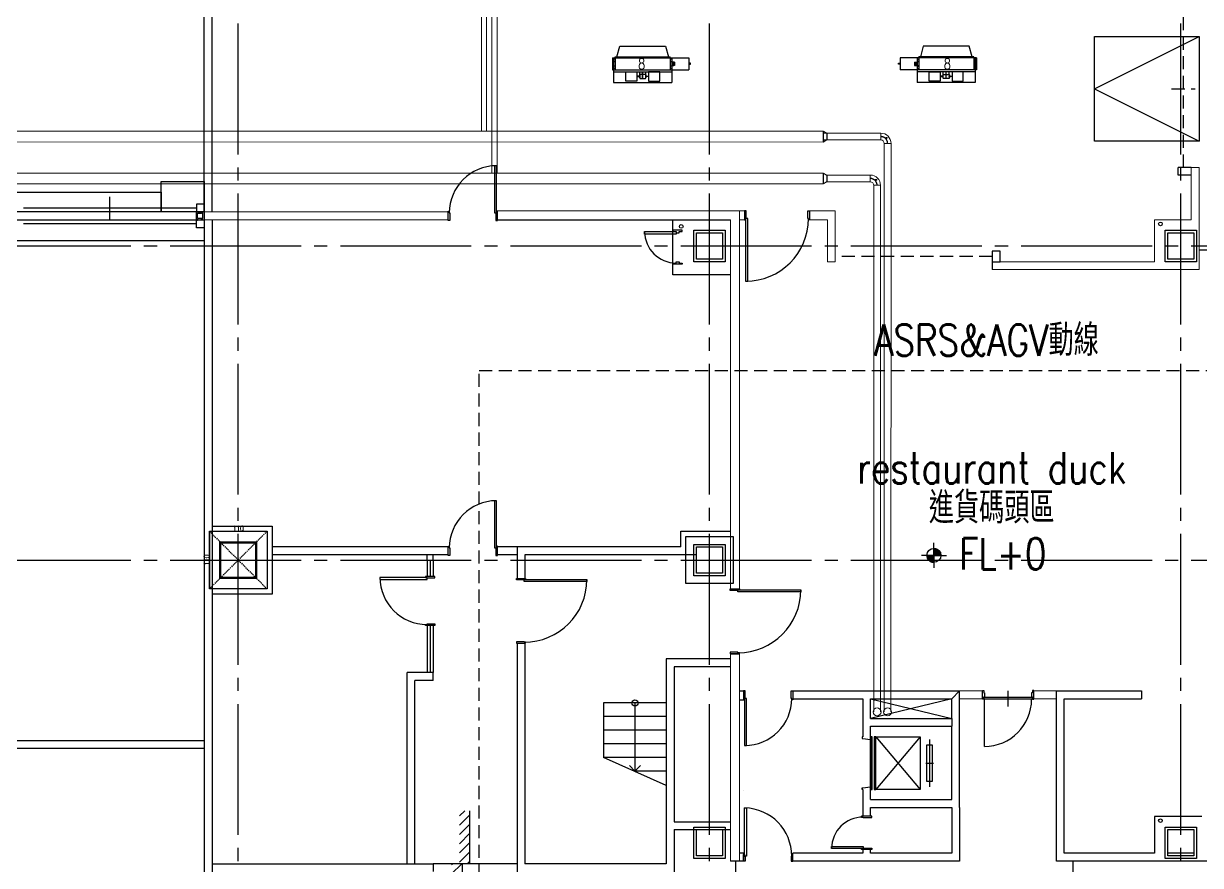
# Model space of a CAD drawing. Extents: x -18489 to 195597, y -1599 to 112111.
# Drawn here: x 23050 to 25297, y 12167 to 13775 of the extents above; entities that cross this region are included whole.
import ezdxf
from ezdxf.enums import TextEntityAlignment as Align

# ---------------------------------------------------------------- set-up
doc = ezdxf.new("R2010")
doc.units = 0
doc.header["$LTSCALE"] = 100
for name, pattern in [('188K-SM-03-F10-MECH-EQ-Y2257103$0$XFM7P20PCW$0$CENTER', [2, 1.25, -0.25, 0.25, -0.25]), ('X-N-FAB-L10$0$COL-CEN-LIN', [3.25, 2.5, -0.25, 0.25, -0.25]), ('X-N-FAB-L10$0$HIDDEN', [0.375, 0.25, -0.125])]:
    doc.linetypes.add(name, pattern=pattern)
doc.layers.add('188K-SM-03-F10-MECH-EQ-Y2257103$0$0-CHR', color=3, linetype='Continuous', lineweight=0)
doc.layers.add('188K-SM-03-F10-MECH-EQ-Y2257103$0$0-CHS', color=4, linetype='Continuous', lineweight=0)
for name, color, linetype in [('188K-SM-03-F10-MECH-EQ-Y2257103$0$00_AC_01_設備', 2, 'Continuous'), ('188K-SM-03-F10-MECH-EQ-Y2257103$0$4', 4, 'Continuous'), ('188K-SM-03-F10-MECH-EQ-Y2257103$0$XFM7P20PCW$0$M-CWTR-CENT', 252, '188K-SM-03-F10-MECH-EQ-Y2257103$0$XFM7P20PCW$0$CENTER'), ('X-N-FAB-L10$0$08', 8, 'Continuous'), ('X-N-FAB-L10$0$188K新增範圍', 8, 'Continuous'), ('X-N-FAB-L10$0$200K新增範圍', 8, 'Continuous'), ('X-N-FAB-L10$0$A-WALL-IN', 8, 'Continuous'), ('X-N-FAB-L10$0$BEAM', 8, 'Continuous'), ('X-N-FAB-L10$0$BLOCK', 8, 'Continuous'), ('X-N-FAB-L10$0$CCL', 8, 'X-N-FAB-L10$0$COL-CEN-LIN'), ('X-N-FAB-L10$0$COL', 8, 'Continuous'), ('X-N-FAB-L10$0$COL-S', 8, 'Continuous'), ('X-N-FAB-L10$0$DOOR', 8, 'Continuous'), ('X-N-FAB-L10$0$TXT-CODE', 8, 'Continuous')]:
    doc.layers.add(name, color=color, linetype=linetype)
doc.styles.add('188K-SM-03-F10-MECH-EQ-Y2257103$0$CHINESET', font='simplex.shx', dxfattribs={"width": 0.8, "bigfont": 'chineset.shx'})
doc.styles.add('188K-SM-03-F10-MECH-EQ-Y2257103$0$XFM7P20PCW$0$Standard', font='txt.shx', dxfattribs={"bigfont": 'chineset.shx'})
doc.styles.add('X-N-FAB-L10$0$CHINA', font='simplex.shx', dxfattribs={"width": 0.75, "bigfont": 'chineset.shx'})
doc.styles.add('X-N-FAB-L10$0$DIM', font='simplex.shx', dxfattribs={"width": 0.67, "bigfont": 'chineset.shx'})
doc.dimstyles.new('X-N-FAB-L10$0$JJP_005_defpoint', dxfattribs={"dimtxt": 20, "dimasz": 0.5, "dimexe": 0.5, "dimexo": 0.5, "dimgap": 0.5, "dimtad": 1, "dimdsep": 46, "dimtxsty": 'X-N-FAB-L10$0$DIM', "dimblk": 'X-N-FAB-L10$0$_None', "dimcen": 10, "dimclrd": 256, "dimclre": 256, "dimclrt": 256, "dimadec": 0, "dimazin": 0, "dimtfac": 1, "dimtix": 1, "dimtmove": 2, "dimatfit": 3, "dimldrblk": 'X-N-FAB-L10$0$_None', "dimfxl": 0.5, "dimtolj": 1, "dimtzin": 0, "dimarcsym": 0})

# ---------------------------------------------------------------- blocks, each defined once
blk = doc.blocks.new('188K-SM-03-F10-MECH-EQ-Y2257103$0$00_AC_FC_800')
at = {"layer": '188K-SM-03-F10-MECH-EQ-Y2257103$0$00_AC_01_設備'}
h = blk.add_hatch(dxfattribs=at)
h.set_pattern_fill('ANSI31', color=3, scale=0.01, angle=45, style=0)
h.set_pattern_definition([(270.00000491, (-14689.678363, 2532.36405), (-0.03175, -2.72e-09), [])])
h.paths.add_polyline_path([(59.1, -36.9), (58.4, -36.9), (58.4, -36.7), (59.1, -36.7)])
at = {"layer": '188K-SM-03-F10-MECH-EQ-Y2257103$0$00_AC_01_設備', "color": 3}
for p, q in [((-57.8, -22), (88.2, -22)), ((-57.8, -22), (-57.8, -45)), ((-55.5, -22), (-55.5, -69)), ((-52.5, -20), (52.5, -20)), ((-52.5, -22), (-52.5, -20)), ((-52.5, -22), (-52.5, -45)), ((52.5, -22), (52.5, -20)), ((52.5, -22), (52.5, -45)), ((55.5, -22), (55.5, -69)), ((88.2, -22), (88.2, -45)), ((60.5, -30.5), (55.5, -30.5)), ((60.5, -30.5), (55.5, -30.5)), ((60.5, -30.5), (55.5, -30.5)), ((57.3, -32.4), (55.5, -31.3)), ((57.1, -32.9), (55.5, -32)), ((57, -33.2), (55.5, -33.2)), ((57, -33.8), (55.5, -33.8)), ((57.1, -34.1), (55.5, -35)), ((57.3, -34.6), (55.5, -35.7)), ((60.5, -36.5), (55.5, -36.5)), ((60.5, -36.5), (55.5, -36.5)), ((60.5, -36.5), (55.5, -36.5)), ((57.5, -32), (57.5, -35)), ((60.5, -32), (57.5, -32)), ((60.5, -35), (57.5, -35)), ((58.4, -35), (58.4, -36.7)), ((58.4, -36.6), (59.1, -36.6)), ((58.4, -36.7), (59.1, -36.7)), ((58.5, -35), (58.5, -36.6)), ((59, -35), (59, -36.6)), ((59.1, -35), (59.1, -36.7)), ((59.8, -32), (59.8, -30.5)), ((59.8, -32), (59.8, -35)), ((59.8, -35), (59.8, -36.5)), ((60.5, -30.5), (60.5, -36.5)), ((60.5, -30.5), (60.5, -36.5)), ((60.5, -30.5), (60.5, -36.5)), ((60.5, -30.5), (60.5, -36.5)), ((88.2, -32.7), (91.2, -32.7)), ((88.2, -34.3), (91.2, -34.3)), ((-57.8, -45), (88.2, -45)), ((-55.5, -49), (55.5, -49)), ((-32.5, -49), (-11.3, -49)), ((-32.5, -66.7), (-32.5, -49)), ((-11.3, -66.7), (-32.5, -66.7)), ((-11.3, -49), (-11.3, -66.7)), ((-11.3, -57.2), (-11.3, -57.7)), ((-6.2, -57.2), (-11.3, -57.2)), ((-11.3, -57.7), (-6.2, -57.7)), ((-5.7, -54.6), (-6.2, -54.6)), ((-6.2, -54.6), (-6.2, -60.5)), ((-6.2, -60.5), (-5.7, -60.5)), ((-5.7, -54.2), (-5.7, -49)), ((-5.7, -54.2), (-5.7, -60.9)), ((-5.7, -57.7), (-5.7, -57.2)), ((5.3, -53.8), (-5.3, -53.8)), ((-5.3, -61.3), (5.3, -61.3)), ((-0.2, -61.3), (-0.2, -49)), ((0.2, -61.3), (0.2, -49)), ((5.7, -54.2), (5.7, -49)), ((5.7, -60.9), (5.7, -54.2)), ((5.7, -54.6), (6.2, -54.6)), ((5.7, -57.7), (5.7, -57.2)), ((6.2, -60.5), (5.7, -60.5)), ((6.2, -54.6), (6.2, -60.5)), ((6.2, -57.2), (11.3, -57.2)), ((11.3, -57.7), (6.2, -57.7)), ((32.5, -49), (11.3, -49)), ((11.3, -49), (11.3, -66.7)), ((11.3, -57.2), (11.3, -57.7)), ((11.3, -66.7), (32.5, -66.7)), ((32.5, -66.7), (32.5, -49)), ((-55.5, -69), (55.5, -69))]:
    blk.add_line(p, q, dxfattribs=at)
for points in [[(-49.4, -20), (-43.8, 0), (43.8, 0), (49.4, -20)], [(-53.4, -24.5), (-54.6, -24.5)], [(-53.4, -42.5), (-54.6, -42.5)], [(-54, -23.9), (-54, -25.1)], [(-54, -41.9), (-54, -43.1)], [(54.6, -24.5), (53.4, -24.5)], [(54.6, -42.5), (53.4, -42.5)], [(54, -23.9), (54, -25.1)], [(54, -41.9), (54, -43.1)]]:
    blk.add_lwpolyline(points, dxfattribs=at)
for points in [[(58.4, -36.7), (58.4, -36.9), (59.1, -36.9), (59.1, -36.7)], [(88.2, -34.5), (91.2, -34.5), (91.2, -32.5), (88.2, -32.5)]]:
    blk.add_lwpolyline(points, close=True, dxfattribs=at)
for centre in [(-54, -29.3), (-54, -37.7), (54, -29.3), (54, -37.7)]:
    blk.add_circle(centre, 0.2, dxfattribs=at)
for centre, radius, start, end in [((59.5, -33.5), 2.5, 143.1301, 216.8699), ((55.7, -33.5), 2.5, 323.1301, 36.8699), ((-5.3, -54.2), 0.405, 90, 180), ((-5.3, -60.9), 0.405, 180, 270), ((5.3, -54.2), 0.405, 0, 90), ((5.3, -60.9), 0.405, 270, 0)]:
    blk.add_arc(centre, radius, start, end, dxfattribs=at)
at = {"layer": '188K-SM-03-F10-MECH-EQ-Y2257103$0$00_AC_01_設備', "color": 3, "insert": (-8.9, -23.7, 0), "char_height": 20, "attachment_point": 1, "rotation": 0, "style": '188K-SM-03-F10-MECH-EQ-Y2257103$0$CHINESET'}
blk.add_mtext_dynamic_manual_height_columns('8', width=135.411, gutter_width=500, heights=[0], dxfattribs=at)
blk = doc.blocks.new('188K-SM-03-F10-MECH-EQ-Y2257103$0$XFM7P20PCW$0$90h-20')
at = {"ltscale": 1000}
for p, q in [((4.4, 25.4), (4.4, 76.2)), ((29.8, 0), (80.6, 0))]:
    blk.add_line(p, q, dxfattribs=at)
for radius in [76.2, 25.4]:
    blk.add_arc((4.4, 0), radius, 0, 90, dxfattribs=at)
at = {"layer": '188K-SM-03-F10-MECH-EQ-Y2257103$0$XFM7P20PCW$0$M-CWTR-CENT'}
blk.add_arc((4.4, 0), 50.8, 0, 90, dxfattribs=at)
at = {"style": '188K-SM-03-F10-MECH-EQ-Y2257103$0$XFM7P20PCW$0$Standard'}
blk.add_text('SR', height=7.5, dxfattribs=at).set_placement((40.3, 35.9))
blk = doc.blocks.new('188K-SM-03-F10-MECH-EQ-Y2257103')
at = {"layer": '188K-SM-03-F10-MECH-EQ-Y2257103$0$0-CHR'}
for p, q in [((23944.2, 13489.3), (23944.1, 16859.2)), ((23954.2, 13489.3), (23954.1, 16859.2)), ((24577.2, 13489.3, -60), (18929.1, 13489.3, -60)), ((24667, 13485.4, -60), (24584, 13485.4, -60)), ((24577.2, 13468.5, -60), (18929.1, 13468.5, -60)), ((24667, 13472.4, -60), (24584, 13472.4, -60)), ((24673.5, 12460), (24673.5, 13465.9)), ((24686.5, 12460), (24686.5, 13465.9))]:
    blk.add_line(p, q, dxfattribs=at)
blk.add_circle((24680, 12460), 7.5, dxfattribs=at)
at = {"layer": '188K-SM-03-F10-MECH-EQ-Y2257103$0$0-CHS'}
for p, q in [((23924.3, 13569.5), (23924.1, 16840.6)), ((23934.3, 13569.5), (23934.1, 16840.6)), ((24577.2, 13569.4, -60), (18929.1, 13569.9, -60)), ((24687.1, 13565.5, -60), (24577.2, 13565.5, -60)), ((24687.1, 13552.5, -60), (24577.2, 13552.5, -60)), ((24577.2, 13548.6, -60), (18929.1, 13549.1, -60)), ((24693.5, 12460), (24693.6, 13546)), ((24706.5, 12460), (24706.6, 13546))]:
    blk.add_line(p, q, dxfattribs=at)
blk.add_circle((24700, 12460), 7.5, dxfattribs=at)
at = {"layer": '188K-SM-03-F10-MECH-EQ-Y2257103$0$4'}
for p, q in [((24577.2, 13569.4, -60), (24577.2, 13548.6, -60)), ((24577.2, 13569.4), (24584, 13565.7, 0.8)), ((24584, 13552.5, -60), (24577.2, 13548.6)), ((24584, 13565.5), (24584, 13552.5, -60)), ((24577.2, 13489.3, -120), (24577.2, 13468.5, -120)), ((24577.2, 13489.3, -60), (24584, 13485.5, -59.2)), ((24584, 13485.4, -60), (24584, 13472.4, -120)), ((24584, 13472.4, -120), (24577.2, 13468.5, -60))]:
    blk.add_line(p, q, dxfattribs=at)
at = {"layer": '188K-SM-03-F10-MECH-EQ-Y2257103$0$0-CHR', "xscale": 0.2559055118110131, "yscale": 0.2559055118110131, "zscale": 0.2559055118110131}
blk.add_blockref('188K-SM-03-F10-MECH-EQ-Y2257103$0$XFM7P20PCW$0$90h-20', (24665.9, 13465.9), dxfattribs=at)
at = {"layer": '188K-SM-03-F10-MECH-EQ-Y2257103$0$0-CHS', "xscale": 0.2559055118110131, "yscale": 0.2559055118110131, "zscale": 0.2559055118110131}
blk.add_blockref('188K-SM-03-F10-MECH-EQ-Y2257103$0$XFM7P20PCW$0$90h-20', (24686, 13546), dxfattribs=at)
at = {"layer": '188K-SM-03-F10-MECH-EQ-Y2257103$0$00_AC_01_設備'}
blk.add_blockref('188K-SM-03-F10-MECH-EQ-Y2257103$0$00_AC_FC_800', (24232.4, 13731.6), dxfattribs=at)
at = {"layer": '188K-SM-03-F10-MECH-EQ-Y2257103$0$00_AC_01_設備', "xscale": -1}
blk.add_blockref('188K-SM-03-F10-MECH-EQ-Y2257103$0$00_AC_FC_800', (24812, 13731.6), dxfattribs=at)
blk = doc.blocks.new('*D2397')
at = {"layer": 'DefPoints', "lineweight": -2, "transparency": 16777216}
blk.add_line((0, 0), (110, 0), dxfattribs=at)
at = {"layer": 'DefPoints', "color": 0, "transparency": 16777216}
for p in [(0, 0), (110, 0), (110, 0)]:
    blk.add_point(p, dxfattribs=at)
at = {"layer": 'DefPoints', "transparency": 16777216, "insert": (55, 5.5), "char_height": 10, "attachment_point": 5, "style": 'X-N-FAB-L10$0$DIM'}
blk.add_mtext('\\A1;110', dxfattribs=at)
blk = doc.blocks.new('X-N-FAB-L10$0$_None')
blk = doc.blocks.new('*D2398')
at = {"layer": 'DefPoints', "lineweight": -2, "transparency": 16777216}
blk.add_line((0, 0), (0, -110), dxfattribs=at)
at = {"layer": 'DefPoints', "color": 0, "transparency": 16777216}
for p in [(0, 0), (0, -110), (0, -110)]:
    blk.add_point(p, dxfattribs=at)
at = {"layer": 'DefPoints', "transparency": 16777216, "insert": (-5.5, -55), "char_height": 10, "attachment_point": 5, "rotation": 90, "style": 'X-N-FAB-L10$0$DIM'}
blk.add_mtext('\\A1;110', dxfattribs=at)
blk = doc.blocks.new('*D2865')
at = {"layer": 'DefPoints', "lineweight": -2, "transparency": 16777216}
blk.add_line((23405, 12805), (23515, 12805), dxfattribs=at)
at = {"layer": 'DefPoints', "color": 0, "transparency": 16777216}
for p in [(23405, 12805), (23515, 12805), (23515, 12805)]:
    blk.add_point(p, dxfattribs=at)
at = {"layer": 'DefPoints', "transparency": 16777216, "insert": (23460, 12810.5), "char_height": 10, "attachment_point": 5, "style": 'X-N-FAB-L10$0$DIM'}
blk.add_mtext('\\A1;110', dxfattribs=at)
blk = doc.blocks.new('*D2866')
at = {"layer": 'DefPoints', "lineweight": -2, "transparency": 16777216}
blk.add_line((23405, 12805), (23405, 12695), dxfattribs=at)
at = {"layer": 'DefPoints', "color": 0, "transparency": 16777216}
for p in [(23405, 12805), (23405, 12695), (23405, 12695)]:
    blk.add_point(p, dxfattribs=at)
at = {"layer": 'DefPoints', "transparency": 16777216, "insert": (23399.5, 12750), "char_height": 10, "attachment_point": 5, "rotation": 90, "style": 'X-N-FAB-L10$0$DIM'}
blk.add_mtext('\\A1;110', dxfattribs=at)
blk = doc.blocks.new('*U2396')
at = {"layer": 'DefPoints', "linetype": 'X-N-FAB-L10$0$HIDDEN', "ltscale": 0.1}
for p, q in [((110, 0), (0, -110)), ((0, 0), (110, -110))]:
    blk.add_line(p, q, dxfattribs=at)
at = {"layer": 'X-N-FAB-L10$0$COL', "ltscale": 0.1}
blk.add_lwpolyline([(0, 0), (110, 0), (110, -110), (0, -110)], close=True, dxfattribs=at)
at = {"layer": 'DefPoints'}
dim = blk.add_linear_dim(base=(0, -110), p1=(0, 0), p2=(0, -110), angle=90, dimstyle='X-N-FAB-L10$0$JJP_005_defpoint', override={"dimtxt": 10}, dxfattribs=at)
dim.commit()
dim.dimension.update_dxf_attribs({"geometry": '*D2398', "text_midpoint": (-5.5, -55)})
dim = blk.add_linear_dim(base=(110, 0), p1=(0, 0), p2=(110, 0), dimstyle='X-N-FAB-L10$0$JJP_005_defpoint', override={"dimtxt": 10}, dxfattribs=at)
dim.commit()
dim.dimension.update_dxf_attribs({"geometry": '*D2397', "text_midpoint": (55, 5.5)})
blk = doc.blocks.new('X-N-FAB-L10$0$A$C467ba2ca')
at = {"layer": 'X-N-FAB-L10$0$CCL'}
for p, q in [((-3550, 0), (-3550, 9160)), ((-2650, 0), (-2650, 9160)), ((-1750, 0), (-1750, 9160)), ((-27730, 2750), (360, 2750)), ((-27730, 2150), (360, 2150))]:
    blk.add_line(p, q, dxfattribs=at)
at = {"layer": 'X-N-FAB-L10$0$COL-S'}
for points in [[(-2680, 2780), (-2620, 2780), (-2620, 2720), (-2680, 2720)], [(-2675, 2775), (-2625, 2775), (-2625, 2725), (-2675, 2725)], [(-1780, 2780), (-1720, 2780), (-1720, 2720), (-1780, 2720)], [(-1775, 2775), (-1725, 2775), (-1725, 2725), (-1775, 2725)], [(-3585, 2185), (-3515, 2185), (-3515, 2115), (-3585, 2115)], [(-2680, 2180), (-2620, 2180), (-2620, 2120), (-2680, 2120)], [(-2675, 2175), (-2625, 2175), (-2625, 2125), (-2675, 2125)], [(-2680, 1640), (-2620, 1640), (-2620, 1580), (-2680, 1580)], [(-2675, 1635), (-2625, 1635), (-2625, 1585), (-2675, 1585)], [(-1780, 1640), (-1720, 1640), (-1720, 1580), (-1780, 1580)], [(-1775, 1635), (-1725, 1635), (-1725, 1585), (-1775, 1585)]]:
    blk.add_lwpolyline(points, close=True, dxfattribs=at)
at = {"layer": 'X-N-FAB-L10$0$BEAM'}
blk.add_blockref('*U2396', (-3605, 2205), dxfattribs=at)
blk = doc.blocks.new('X-N-FAB-L10')
at = {"color": 8}
for p, q in [((24788.514, 12772.34), (24789.336, 12772.34)), ((24788.514, 12772.24), (24790.338, 12772.24)), ((24788.514, 12772.14), (24790.955, 12772.14)), ((24788.514, 12772.04), (24791.441, 12772.04)), ((24788.514, 12771.94), (24791.855, 12771.94)), ((24788.514, 12771.84), (24792.22, 12771.84)), ((24788.514, 12771.74), (24792.549, 12771.74)), ((24788.514, 12771.64), (24792.852, 12771.64)), ((24788.514, 12771.54), (24793.132, 12771.54)), ((24788.514, 12771.44), (24793.394, 12771.44)), ((24788.514, 12771.34), (24793.641, 12771.34)), ((24788.514, 12771.24), (24793.875, 12771.24)), ((24788.514, 12771.14), (24794.097, 12771.14)), ((24788.514, 12771.04), (24794.309, 12771.04)), ((24788.514, 12770.94), (24794.512, 12770.94)), ((24788.514, 12770.84), (24794.706, 12770.84)), ((24788.514, 12770.74), (24794.894, 12770.74)), ((24788.514, 12770.64), (24795.074, 12770.64)), ((24788.514, 12770.54), (24795.248, 12770.54)), ((24788.514, 12770.44), (24795.416, 12770.44)), ((24788.514, 12770.34), (24795.578, 12770.34)), ((24788.514, 12770.24), (24795.736, 12770.24)), ((24788.514, 12770.14), (24795.889, 12770.14)), ((24788.514, 12770.04), (24796.037, 12770.04)), ((24788.514, 12769.94), (24796.182, 12769.94)), ((24788.514, 12769.84), (24796.322, 12769.84)), ((24788.514, 12769.74), (24796.458, 12769.74)), ((24788.514, 12769.64), (24796.591, 12769.64)), ((24788.514, 12769.54), (24796.721, 12769.54)), ((24788.514, 12769.44), (24796.848, 12769.44)), ((24788.514, 12769.34), (24796.971, 12769.34)), ((24788.514, 12769.24), (24797.091, 12769.24)), ((24788.514, 12769.14), (24797.209, 12769.14)), ((24788.514, 12769.04), (24797.324, 12769.04)), ((24788.514, 12768.94), (24797.436, 12768.94)), ((24788.514, 12768.84), (24797.546, 12768.84)), ((24788.514, 12768.74), (24797.653, 12768.74)), ((24788.514, 12768.64), (24797.758, 12768.64)), ((24788.514, 12768.54), (24797.861, 12768.54)), ((24788.514, 12768.44), (24797.962, 12768.44)), ((24788.514, 12768.34), (24798.06, 12768.34)), ((24788.514, 12768.24), (24798.157, 12768.24)), ((24788.514, 12768.14), (24798.251, 12768.14)), ((24788.514, 12768.04), (24798.344, 12768.04)), ((24788.514, 12767.94), (24798.435, 12767.94)), ((24788.514, 12767.84), (24798.524, 12767.84)), ((24788.514, 12767.74), (24798.611, 12767.74)), ((24788.514, 12767.64), (24798.696, 12767.64)), ((24788.514, 12767.54), (24798.78, 12767.54)), ((24788.514, 12767.44), (24798.862, 12767.44)), ((24788.514, 12767.34), (24798.942, 12767.34)), ((24788.514, 12767.24), (24799.021, 12767.24)), ((24788.514, 12767.14), (24799.099, 12767.14)), ((24788.514, 12767.04), (24799.174, 12767.04)), ((24788.514, 12766.94), (24799.249, 12766.94)), ((24788.514, 12766.84), (24799.322, 12766.84)), ((24788.514, 12766.74), (24799.393, 12766.74)), ((24788.514, 12766.64), (24799.464, 12766.64)), ((24788.514, 12766.54), (24799.532, 12766.54)), ((24788.514, 12766.44), (24799.6, 12766.44)), ((24788.514, 12766.34), (24799.666, 12766.34)), ((24788.514, 12766.24), (24799.731, 12766.24)), ((24788.514, 12766.14), (24799.794, 12766.14)), ((24788.514, 12766.04), (24799.857, 12766.04)), ((24788.514, 12765.94), (24799.918, 12765.94)), ((24788.514, 12765.84), (24799.978, 12765.84)), ((24775.181, 12758.94), (24788.514, 12758.94)), ((24775.182, 12758.84), (24788.514, 12758.84)), ((24775.184, 12758.74), (24788.514, 12758.74)), ((24775.186, 12758.64), (24788.514, 12758.64)), ((24775.19, 12758.54), (24788.514, 12758.54)), ((24775.194, 12758.44), (24788.514, 12758.44)), ((24775.198, 12758.34), (24788.514, 12758.34)), ((24775.204, 12758.24), (24788.514, 12758.24)), ((24775.21, 12758.14), (24788.514, 12758.14)), ((24775.217, 12758.04), (24788.514, 12758.04)), ((24775.225, 12757.94), (24788.514, 12757.94)), ((24775.234, 12757.84), (24788.514, 12757.84)), ((24775.243, 12757.74), (24788.514, 12757.74)), ((24775.253, 12757.64), (24788.514, 12757.64)), ((24775.264, 12757.54), (24788.514, 12757.54)), ((24775.276, 12757.44), (24788.514, 12757.44)), ((24775.288, 12757.34), (24788.514, 12757.34)), ((24775.301, 12757.24), (24788.514, 12757.24)), ((24775.315, 12757.14), (24788.514, 12757.14)), ((24775.33, 12757.04), (24788.514, 12757.04)), ((24775.346, 12756.94), (24788.514, 12756.94)), ((24775.362, 12756.84), (24788.514, 12756.84)), ((24775.379, 12756.74), (24788.514, 12756.74)), ((24775.397, 12756.64), (24788.514, 12756.64)), ((24775.415, 12756.54), (24788.514, 12756.54)), ((24775.435, 12756.44), (24788.514, 12756.44)), ((24775.455, 12756.34), (24788.514, 12756.34)), ((24775.476, 12756.24), (24788.514, 12756.24)), ((24775.498, 12756.14), (24788.514, 12756.14)), ((24775.52, 12756.04), (24788.514, 12756.04)), ((24775.544, 12755.94), (24788.514, 12755.94)), ((24775.568, 12755.84), (24788.514, 12755.84)), ((24775.593, 12755.74), (24788.514, 12755.74)), ((24775.619, 12755.64), (24788.514, 12755.64)), ((24775.646, 12755.54), (24788.514, 12755.54)), ((24775.673, 12755.44), (24788.514, 12755.44)), ((24775.702, 12755.34), (24788.514, 12755.34)), ((24775.731, 12755.24), (24788.514, 12755.24)), ((24775.761, 12755.14), (24788.514, 12755.14)), ((24775.792, 12755.04), (24788.514, 12755.04)), ((24775.824, 12754.94), (24788.514, 12754.94)), ((24775.857, 12754.84), (24788.514, 12754.84)), ((24775.89, 12754.74), (24788.514, 12754.74)), ((24775.925, 12754.64), (24788.514, 12754.64)), ((24775.96, 12754.54), (24788.514, 12754.54)), ((24775.996, 12754.44), (24788.514, 12754.44)), ((24776.033, 12754.34), (24788.514, 12754.34)), ((24776.071, 12754.24), (24788.514, 12754.24)), ((24776.11, 12754.14), (24788.514, 12754.14)), ((24776.15, 12754.04), (24788.514, 12754.04)), ((24776.191, 12753.94), (24788.514, 12753.94)), ((24776.233, 12753.84), (24788.514, 12753.84)), ((24776.276, 12753.74), (24788.514, 12753.74)), ((24776.319, 12753.64), (24788.514, 12753.64)), ((24776.364, 12753.54), (24788.514, 12753.54)), ((24776.41, 12753.44), (24788.514, 12753.44)), ((24776.456, 12753.34), (24788.514, 12753.34)), ((24776.504, 12753.24), (24788.514, 12753.24)), ((24776.553, 12753.14), (24788.514, 12753.14)), ((24776.603, 12753.04), (24788.514, 12753.04)), ((24776.654, 12752.94), (24788.514, 12752.94)), ((24776.705, 12752.84), (24788.514, 12752.84)), ((24776.758, 12752.74), (24788.514, 12752.74)), ((24776.813, 12752.64), (24788.514, 12752.64)), ((24776.868, 12752.54), (24788.514, 12752.54)), ((24776.924, 12752.44), (24788.514, 12752.44)), ((24776.981, 12752.34), (24788.514, 12752.34)), ((24777.04, 12752.24), (24788.514, 12752.24)), ((24777.1, 12752.14), (24788.514, 12752.14)), ((24777.161, 12752.04), (24788.514, 12752.04)), ((24777.223, 12751.94), (24788.514, 12751.94)), ((24777.286, 12751.84), (24788.514, 12751.84)), ((24777.351, 12751.74), (24788.514, 12751.74)), ((24777.417, 12751.64), (24788.514, 12751.64)), ((24777.484, 12751.54), (24788.514, 12751.54)), ((24777.553, 12751.44), (24788.514, 12751.44)), ((24777.623, 12751.34), (24788.514, 12751.34)), ((24777.694, 12751.24), (24788.514, 12751.24)), ((24777.767, 12751.14), (24788.514, 12751.14)), ((24777.841, 12751.04), (24788.514, 12751.04)), ((24777.917, 12750.94), (24788.514, 12750.94)), ((24777.994, 12750.84), (24788.514, 12750.84)), ((24778.073, 12750.74), (24788.514, 12750.74)), ((24778.153, 12750.64), (24788.514, 12750.64)), ((24778.235, 12750.54), (24788.514, 12750.54)), ((24778.318, 12750.44), (24788.514, 12750.44)), ((24778.403, 12750.34), (24788.514, 12750.34)), ((24778.49, 12750.24), (24788.514, 12750.24)), ((24778.579, 12750.14), (24788.514, 12750.14)), ((24778.669, 12750.04), (24788.514, 12750.04)), ((24778.761, 12749.94), (24788.514, 12749.94)), ((24778.855, 12749.84), (24788.514, 12749.84)), ((24778.952, 12749.74), (24788.514, 12749.74)), ((24779.05, 12749.64), (24788.514, 12749.64)), ((24779.15, 12749.54), (24788.514, 12749.54)), ((24779.253, 12749.44), (24788.514, 12749.44)), ((24779.357, 12749.34), (24788.514, 12749.34)), ((24779.464, 12749.24), (24788.514, 12749.24)), ((24779.574, 12749.14), (24788.514, 12749.14)), ((24779.686, 12749.04), (24788.514, 12749.04)), ((24779.8, 12748.94), (24788.514, 12748.94)), ((24779.917, 12748.84), (24788.514, 12748.84)), ((24780.037, 12748.74), (24788.514, 12748.74)), ((24780.16, 12748.64), (24788.514, 12748.64)), ((24780.286, 12748.54), (24788.514, 12748.54)), ((24780.415, 12748.44), (24788.514, 12748.44)), ((24780.548, 12748.34), (24788.514, 12748.34)), ((24780.684, 12748.24), (24788.514, 12748.24)), ((24780.823, 12748.14), (24788.514, 12748.14)), ((24780.967, 12748.04), (24788.514, 12748.04)), ((24781.115, 12747.94), (24788.514, 12747.94)), ((24781.267, 12747.84), (24788.514, 12747.84)), ((24781.424, 12747.74), (24788.514, 12747.74)), ((24781.586, 12747.64), (24788.514, 12747.64)), ((24781.753, 12747.54), (24788.514, 12747.54)), ((24781.926, 12747.44), (24788.514, 12747.44)), ((24782.105, 12747.34), (24788.514, 12747.34)), ((24782.291, 12747.24), (24788.514, 12747.24)), ((24782.484, 12747.14), (24788.514, 12747.14)), ((24782.685, 12747.04), (24788.514, 12747.04)), ((24782.896, 12746.94), (24788.514, 12746.94)), ((24783.116, 12746.84), (24788.514, 12746.84)), ((24783.348, 12746.74), (24788.514, 12746.74)), ((24783.593, 12746.64), (24788.514, 12746.64)), ((24783.853, 12746.54), (24788.514, 12746.54)), ((24784.13, 12746.44), (24788.514, 12746.44)), ((24784.428, 12746.34), (24788.514, 12746.34)), ((24784.753, 12746.24), (24788.514, 12746.24)), ((24785.112, 12746.14), (24788.514, 12746.14)), ((24785.516, 12746.04), (24788.514, 12746.04)), ((24785.989, 12745.94), (24788.514, 12745.94)), ((24786.578, 12745.84), (24788.514, 12745.84)), ((24787.465, 12745.74), (24788.514, 12745.74)), ((24788.514, 12765.74), (24800.037, 12765.74)), ((24788.514, 12765.64), (24800.094, 12765.64)), ((24788.514, 12765.54), (24800.151, 12765.54)), ((24788.514, 12765.44), (24800.206, 12765.44)), ((24788.514, 12765.34), (24800.261, 12765.34)), ((24788.514, 12765.24), (24800.314, 12765.24)), ((24788.514, 12765.14), (24800.366, 12765.14)), ((24788.514, 12765.04), (24800.417, 12765.04)), ((24788.514, 12764.94), (24800.467, 12764.94)), ((24788.514, 12764.84), (24800.516, 12764.84)), ((24788.514, 12764.74), (24800.564, 12764.74)), ((24788.514, 12764.64), (24800.61, 12764.64)), ((24788.514, 12764.54), (24800.656, 12764.54)), ((24788.514, 12764.44), (24800.701, 12764.44)), ((24788.514, 12764.34), (24800.745, 12764.34)), ((24788.514, 12764.24), (24800.788, 12764.24)), ((24788.514, 12764.14), (24800.83, 12764.14)), ((24788.514, 12764.04), (24800.871, 12764.04)), ((24788.514, 12763.94), (24800.911, 12763.94)), ((24788.514, 12763.84), (24800.95, 12763.84)), ((24788.514, 12763.74), (24800.988, 12763.74)), ((24788.514, 12763.64), (24801.026, 12763.64)), ((24788.514, 12763.54), (24801.062, 12763.54)), ((24788.514, 12763.44), (24801.097, 12763.44)), ((24788.514, 12763.34), (24801.132, 12763.34)), ((24788.514, 12763.24), (24801.166, 12763.24)), ((24788.514, 12763.14), (24801.199, 12763.14)), ((24788.514, 12763.04), (24801.23, 12763.04)), ((24788.514, 12762.94), (24801.262, 12762.94)), ((24788.514, 12762.84), (24801.292, 12762.84)), ((24788.514, 12762.74), (24801.321, 12762.74)), ((24788.514, 12762.64), (24801.35, 12762.64)), ((24788.514, 12762.54), (24801.377, 12762.54)), ((24788.514, 12762.44), (24801.404, 12762.44)), ((24788.514, 12762.34), (24801.43, 12762.34)), ((24788.514, 12762.24), (24801.455, 12762.24)), ((24788.514, 12762.14), (24801.48, 12762.14)), ((24788.514, 12762.04), (24801.503, 12762.04)), ((24788.514, 12761.94), (24801.526, 12761.94)), ((24788.514, 12761.84), (24801.548, 12761.84)), ((24788.514, 12761.74), (24801.569, 12761.74)), ((24788.514, 12761.64), (24801.59, 12761.64)), ((24788.514, 12761.54), (24801.609, 12761.54)), ((24788.514, 12761.44), (24801.628, 12761.44)), ((24788.514, 12761.34), (24801.646, 12761.34)), ((24788.514, 12761.24), (24801.663, 12761.24)), ((24788.514, 12761.14), (24801.679, 12761.14)), ((24788.514, 12761.04), (24801.695, 12761.04)), ((24788.514, 12760.94), (24801.71, 12760.94)), ((24788.514, 12760.84), (24801.724, 12760.84)), ((24788.514, 12760.74), (24801.737, 12760.74)), ((24788.514, 12760.64), (24801.75, 12760.64)), ((24788.514, 12760.54), (24801.762, 12760.54)), ((24788.514, 12760.44), (24801.773, 12760.44)), ((24788.514, 12760.34), (24801.783, 12760.34)), ((24788.514, 12760.24), (24801.792, 12760.24)), ((24788.514, 12760.14), (24801.801, 12760.14)), ((24788.514, 12760.04), (24801.809, 12760.04)), ((24788.514, 12759.94), (24801.816, 12759.94)), ((24788.514, 12759.84), (24801.823, 12759.84)), ((24788.514, 12759.74), (24801.828, 12759.74)), ((24788.514, 12759.64), (24801.833, 12759.64)), ((24788.514, 12759.54), (24801.837, 12759.54)), ((24788.514, 12759.44), (24801.841, 12759.44)), ((24788.514, 12759.34), (24801.844, 12759.34)), ((24788.514, 12759.24), (24801.845, 12759.24)), ((24788.514, 12759.14), (24801.847, 12759.14)), ((24788.514, 12759.04), (24801.847, 12759.04))]:
    blk.add_line(p, q, dxfattribs=at)
at = {"layer": 'DefPoints', "color": 8, "linetype": 'X-N-FAB-L10$0$HIDDEN', "ltscale": 0.1}
for p, q in [((23515, 12805), (23405, 12695)), ((23405, 12805), (23515, 12695))]:
    blk.add_line(p, q, dxfattribs=at)
at = {"layer": 'X-N-FAB-L10$0$08'}
for p, q in [((25095, 13650), (25295, 13750)), ((25095, 13650), (25295, 13550)), ((23215, 13398.755), (23215, 13443.755)), ((23380, 13422.5), (23050, 13422.5)), ((23382.5, 13415), (23392.5, 13415)), ((23392.5, 13412.5), (23382.5, 13412.5)), ((23392.5, 13402.5), (23382.5, 13402.5)), ((23382.5, 13400), (23392.5, 13400)), ((23395, 13415), (23395, 11495)), ((23410, 13400), (23410, 11605)), ((24290, 13295), (24290, 13400)), ((23380, 13392.5), (23050, 13392.5)), ((24306.5, 13380), (24291.5, 13380)), ((24306.5, 13315), (24291.5, 13315)), ((24400, 13295), (24290, 13295)), ((23410, 12815), (23525, 12815)), ((23525, 12815), (23525, 12685)), ((24305, 12805), (24400, 12805)), ((24305, 12775), (24305, 12805)), ((24315, 12795), (24405, 12795)), ((24315, 12705), (24315, 12795)), ((24405, 12795), (24405, 12705)), ((23861.097, 12775), (23525, 12775)), ((23861.097, 12760), (23861.097, 12775)), ((23955, 12760), (23955, 12775)), ((23992.5, 12775), (23955, 12775)), ((24305, 12775), (23992.5, 12775)), ((23992.5, 12775), (23992.5, 12715)), ((23861.097, 12760), (23525, 12760)), ((23820.5, 12748.903), (23820.5, 12760)), ((23820.5, 12748.903), (23820.5, 12718.903)), ((23832.5, 12748.903), (23820.5, 12748.903)), ((23826.5, 12748.903), (23826.5, 12718.903)), ((23832.5, 12748.903), (23832.5, 12760)), ((23832.5, 12748.903), (23832.5, 12718.903)), ((23992.5, 12760), (23955, 12760)), ((24335, 12760), (24007.5, 12760)), ((24007.5, 12760), (24007.5, 12715)), ((23992.5, 12715), (24007.5, 12715)), ((24405, 12705), (24315, 12705)), ((23525, 12685), (23410, 12685)), ((23820.5, 12625), (23820.5, 12535)), ((23826.5, 12625), (23826.5, 12535)), ((23832.5, 12625), (23832.5, 12535)), ((23992.5, 12591.097), (24007.5, 12591.097)), ((23992.5, 12591.097), (23992.5, 12150)), ((24007.5, 12591.097), (24007.5, 12170)), ((24277.5, 12561.097), (24277.5, 12170)), ((24400, 12561.097), (24277.5, 12561.097)), ((24292.5, 12546.097), (24292.5, 12250)), ((24400, 12546.097), (24292.5, 12546.097)), ((23782.5, 12170), (23782.5, 12535)), ((23832.5, 12535), (23782.5, 12535)), ((23797.5, 12170), (23797.5, 12520)), ((23832.5, 12520), (23797.5, 12520)), ((23832.5, 12520), (23832.5, 12535)), ((25022.5, 12175), (25022.5, 12500)), ((25022.5, 12500), (25185, 12500)), ((25185, 12500), (25185, 12485)), ((24157.5, 12477), (24157.5, 12373)), ((24277.5, 12477), (24157.5, 12477)), ((24217.5, 12477), (24217.5, 12347)), ((25037.5, 12190), (25037.5, 12485)), ((25037.5, 12485), (25185, 12485)), ((24277.5, 12451), (24157.5, 12451)), ((24277.5, 12425), (24157.5, 12425)), ((24277.5, 12399), (24157.5, 12399)), ((24277.5, 12373), (24157.5, 12373)), ((24277.5, 12319.204), (24157.5, 12373)), ((24217.5, 12347), (24206.893, 12357.607)), ((24277.5, 12347), (24215.497, 12347)), ((24217.5, 12347), (24228.107, 12357.607)), ((24425, 12310), (24425, 12310)), ((23882.476, 12261.124), (23892.399, 12271.047)), ((23882.476, 12243.447), (23902.476, 12263.447)), ((23902.476, 12170), (23902.476, 12271.047)), ((24292.5, 12250), (24400, 12250)), ((25300, 12260), (25210, 12260)), ((25210, 12260), (25210, 12190)), ((23882.476, 12225.769), (23902.476, 12245.769)), ((23882.476, 12208.091), (23902.476, 12228.091)), ((24292.5, 12235), (24400, 12235)), ((24292.5, 12235), (24292.5, 12150)), ((23882.476, 12190.414), (23902.476, 12210.414)), ((23882.476, 12172.736), (23902.476, 12192.736)), ((25210, 12190), (25037.5, 12190)), ((23410, 12170), (23832.5, 12170)), ((23992.5, 12170), (23832.5, 12170)), ((23832.5, 12170), (23832.5, 12155)), ((23867.476, 12150.438), (23887.038, 12170)), ((23867.476, 12168.116), (23869.361, 12170)), ((23887.476, 12170), (23887.476, 12068.953)), ((23897.418, 12170), (23902.476, 12175.058)), ((24277.5, 12170), (24007.5, 12170)), ((24410, 12050), (24410, 12175)), ((25827.465, 12175), (25022.5, 12175))]:
    blk.add_line(p, q, dxfattribs=at)
for points in [[(25295, 13550), (25095, 13550), (25095, 13750), (25295, 13750)], [(23395, 13415), (23313, 13415), (23313, 13473), (23395, 13473)], [(23313, 13415), (23034, 13415), (23034, 13453), (23313, 13453)], [(23380, 13415), (23395, 13415), (23395, 13430), (23380, 13430)], [(23031.2, 13400), (23394.8, 13400), (23394.8, 13360), (23031.2, 13360)], [(23380, 13400), (23395, 13400), (23395, 13385), (23380, 13385)], [(24236.096, 13377.5), (24296, 13377.5), (24296, 13372.5), (24236.096, 13372.5)], [(24293.2, 13380), (24290, 13380), (24290, 13377.5), (24296, 13377.5), (24296, 13375), (24302, 13375), (24302, 13377.5), (24308, 13377.5), (24308, 13380), (24304.8, 13380)], [(24335, 13375), (24385, 13375), (24385, 13325), (24335, 13325)], [(24293.2, 13315), (24290, 13315), (24290, 13317.5), (24296, 13317.5), (24296, 13320), (24302, 13320), (24302, 13317.5), (24308, 13317.5), (24308, 13315), (24304.8, 13315)], [(23953.049, 12773.354), (23953.049, 12863.354), (23949.146, 12863.354), (23949.146, 12773.354)], [(23405, 12805), (23515, 12805), (23515, 12695), (23405, 12695)], [(23425, 12715), (23425, 12785), (23495, 12785), (23495, 12715)], [(23425, 12715), (23425, 12785), (23495, 12785), (23495, 12715)], [(23427, 12717), (23427, 12783), (23493, 12783), (23493, 12717)], [(23427, 12717), (23427, 12783), (23493, 12783), (23493, 12717)], [(23863.049, 12776.28), (23863.049, 12773.354), (23864.024, 12773.354), (23864.024, 12758.719), (23861.097, 12758.719), (23861.097, 12776.28)], [(23953.049, 12776.28), (23953.049, 12773.354), (23952.073, 12773.354), (23952.073, 12758.719), (23955, 12758.719), (23955, 12776.28)], [(24335, 12775), (24385, 12775), (24385, 12725), (24335, 12725)], [(23820.646, 12716.951), (23730.646, 12716.951), (23730.646, 12713.049), (23820.646, 12713.049)], [(23817.72, 12716.951), (23820.646, 12716.951), (23820.646, 12715.976), (23835.28, 12715.976), (23835.28, 12718.903), (23817.72, 12718.903)], [(24008.78, 12713.049), (24005.854, 12713.049), (24005.854, 12712.073), (23991.22, 12712.073), (23991.22, 12715), (24008.78, 12715)], [(24005.854, 12713.049), (24125.854, 12713.049), (24125.854, 12709.146), (24005.854, 12709.146)], [(23817.72, 12626.951), (23820.646, 12626.951), (23820.646, 12627.927), (23835.28, 12627.927), (23835.28, 12625), (23817.72, 12625)], [(24008.78, 12593.049), (24005.854, 12593.049), (24005.854, 12594.024), (23991.22, 12594.024), (23991.22, 12591.097), (24008.78, 12591.097)], [(24330, 12240), (24390, 12240), (24390, 12180), (24330, 12180)], [(24335, 12235), (24385, 12235), (24385, 12185), (24335, 12185)], [(25230, 12240), (25290, 12240), (25290, 12180), (25230, 12180)], [(25235, 12235), (25285, 12235), (25285, 12190), (25235, 12190)]]:
    blk.add_lwpolyline(points, close=True, dxfattribs=at)
for points in [[(23382.5, 13401.5), (23382.5, 13399), (23380, 13399), (23380, 13415)], [(23386.5, 13403.5), (23386.5, 13402.5), (23382.5, 13402.5), (23382.5, 13412.5), (23386.5, 13412.5), (23386.5, 13411.5)], [(23388.5, 13403.5), (23388.5, 13402.5), (23392.5, 13402.5), (23392.5, 13412.5), (23388.5, 13412.5), (23388.5, 13411.5)]]:
    blk.add_lwpolyline(points, dxfattribs=at)
for centre, radius in [((25221.026, 13392.19), 3.5), ((24306.026, 13387.315), 3.5), ((24217.5, 12477), 6), ((25221.026, 12252.19), 3.5)]:
    blk.add_circle(centre, radius, dxfattribs=at)
for centre, radius, start, end in [((24296, 13377.5), 60, 180, 270), ((23953.049, 12773.354), 90, 90, 180), ((23820.646, 12716.951), 90, 180, 270), ((24005.854, 12713.049), 120, 270, 0)]:
    blk.add_arc(centre, radius, start, end, dxfattribs=at)
at = {"layer": 'X-N-FAB-L10$0$188K新增範圍'}
for p, q in [((24417, 12500), (24425, 12500)), ((24425, 12500), (24425, 12483)), ((24518.903, 12500), (24837.5, 12500)), ((24822.5, 12485), (24837.5, 12500)), ((24837.5, 12277.5), (24837.5, 12500)), ((24417, 12483), (24425, 12483)), ((24518.903, 12485), (24652.5, 12485)), ((24652.5, 12485), (24652.5, 12412)), ((24667.5, 12485), (24822.5, 12447.5)), ((24822.5, 12485), (24667.5, 12447.5)), ((24667.5, 12447.5), (24667.5, 12485)), ((24667.5, 12485), (24822.5, 12485)), ((24822.5, 12447.5), (24822.5, 12485)), ((24667.5, 12447.5), (24822.5, 12447.5)), ((24667.5, 12432.5), (24822.5, 12432.5)), ((24667.5, 12407), (24667.5, 12432.5)), ((24822.5, 12447.5), (24822.5, 12432.5)), ((24822.5, 12292.5), (24822.5, 12432.5)), ((24652.5, 12409), (24667.5, 12407)), ((24667.5, 12412), (24667.5, 12312)), ((24667.5, 12412), (24667.5, 12312)), ((24667.5, 12407), (24667.5, 12407)), ((24667.5, 12317), (24667.5, 12407)), ((24762.5, 12412), (24677.5, 12312)), ((24677.5, 12412), (24762.5, 12312)), ((24780, 12407), (24780, 12317)), ((24773.1, 12362), (24787.5, 12362)), ((24652.5, 12315), (24667.5, 12317)), ((24652.5, 12312), (24652.5, 12260.903)), ((24667.5, 12292.5), (24822.5, 12292.5)), ((24667.5, 12277.5), (24822.5, 12277.5)), ((24822.5, 12277.5), (24822.5, 12190)), ((24837.5, 12277.5), (24837.5, 12175)), ((24667.5, 12260.903), (24652.5, 12260.903)), ((24425, 12190), (24417, 12190)), ((24425, 12190), (24425, 12175)), ((24652.5, 12190), (24518.903, 12190)), ((24518.903, 12175), (24518.903, 12190)), ((24667.5, 12197), (24652.5, 12197)), ((24652.5, 12197), (24652.5, 12190)), ((24822.5, 12190), (24667.5, 12190)), ((24425, 12175), (24400, 12175)), ((24837.5, 12175), (24518.903, 12175))]:
    blk.add_line(p, q, dxfattribs=at)
for points in [[(24652.5, 12412), (24651.5, 12412), (24651.5, 12409), (24652.5, 12409)], [(24667.5, 12292.5), (24667.5, 12317)], [(24652.5, 12312), (24651.5, 12312), (24651.5, 12315), (24652.5, 12315)], [(24667.5, 12260.903), (24667.5, 12277.5)], [(24667.5, 12190), (24667.5, 12197)]]:
    blk.add_lwpolyline(points, dxfattribs=at)
for points in [[(24670.5, 12312), (24670.5, 12412), (24667.5, 12412), (24667.5, 12312)], [(24677.5, 12312), (24677.5, 12412), (24674.5, 12412), (24674.5, 12312)], [(24677.5, 12412), (24762.5, 12412), (24762.5, 12312), (24677.5, 12312), (24677.5, 12412)], [(24785, 12397), (24785, 12327), (24775, 12327), (24775, 12397), (24785, 12397)]]:
    blk.add_lwpolyline(points, close=True, dxfattribs=at)
at = {"layer": 'X-N-FAB-L10$0$200K新增範圍', "color": 8}
for p, q in [((23009.7, 12390.6), (23395, 12390.6)), ((23024.7, 12405.6), (23395, 12405.6))]:
    blk.add_line(p, q, dxfattribs=at)
at = {"layer": 'X-N-FAB-L10$0$A-WALL-IN'}
for p, q in [((23395, 13415), (23395, 14005)), ((23410, 13415), (23410, 13895)), ((23955, 13400), (24400, 13400))]:
    blk.add_line(p, q, dxfattribs=at)
at = {"layer": 'X-N-FAB-L10$0$A-WALL-IN', "color": 3, "lineweight": 0}
for p, q in [((25280, 13400), (25280, 13500)), ((25295, 13500), (25295, 13305)), ((23861.097, 13415), (23395, 13415)), ((23395, 13400), (23861.097, 13400)), ((24427, 13417), (23955, 13417)), ((24400, 13400), (24400, 12760)), ((24417, 13417), (24417, 12695)), ((24417, 13400), (24427, 13400)), ((24600, 13417), (24550.903, 13417)), ((24550.903, 13400), (24585, 13400)), ((24585, 13320), (24585, 13400)), ((24600, 13320), (24600, 13417)), ((25210, 13400), (25210, 13320)), ((25280, 13400), (25210, 13400)), ((24585, 13320), (24600, 13320)), ((24900, 13320), (25210, 13320)), ((24900, 13305), (25295, 13305)), ((24400, 12760), (24400, 12695)), ((24400, 12571.097), (24400, 12546.097)), ((24417, 12175), (24417, 12571.097)), ((24400, 12546.097), (24400, 12175)), ((24881, 12500), (24837.5, 12500)), ((25022.5, 12500), (24979, 12500)), ((24881, 12485), (24837.5, 12485)), ((25022.5, 12485), (24979, 12485))]:
    blk.add_line(p, q, dxfattribs=at)
blk.add_lwpolyline([(25280, 13500), (25295, 13500)], dxfattribs=at)
at = {"layer": 'X-N-FAB-L10$0$COL', "color": 8, "ltscale": 0.1}
blk.add_lwpolyline([(23405, 12805), (23515, 12805), (23515, 12695), (23405, 12695)], close=True, dxfattribs=at)
at = {"layer": 'X-N-FAB-L10$0$COL-S', "color": 8}
for p, q in [((24330, 13380), (24390, 13380)), ((24330, 13320), (24330, 13380)), ((24335, 13375), (24385, 13375)), ((24335, 13325), (24335, 13375)), ((24385, 13375), (24385, 13325)), ((24390, 13380), (24390, 13320)), ((25230, 13380), (25290, 13380)), ((25230, 13320), (25230, 13380)), ((25235, 13375), (25285, 13375)), ((25235, 13325), (25235, 13375)), ((25285, 13375), (25285, 13325)), ((25290, 13380), (25290, 13320)), ((24390, 13320), (24330, 13320)), ((24385, 13325), (24335, 13325)), ((25290, 13320), (25230, 13320)), ((25285, 13325), (25235, 13325)), ((23425, 12785), (23495, 12785)), ((23425, 12715), (23425, 12785)), ((23495, 12785), (23495, 12715)), ((24330, 12780), (24390, 12780)), ((24330, 12720), (24330, 12780)), ((24335, 12775), (24385, 12775)), ((24335, 12725), (24335, 12775)), ((24385, 12775), (24385, 12725)), ((24390, 12780), (24390, 12720)), ((24385, 12725), (24335, 12725)), ((23495, 12715), (23425, 12715)), ((24390, 12720), (24330, 12720)), ((24330, 12240), (24390, 12240)), ((24330, 12180), (24330, 12240)), ((24335, 12235), (24385, 12235)), ((24335, 12185), (24335, 12235)), ((24385, 12235), (24385, 12185)), ((24390, 12240), (24390, 12180)), ((25230, 12240), (25290, 12240)), ((25230, 12180), (25230, 12240)), ((25235, 12235), (25285, 12235)), ((25235, 12185), (25235, 12235)), ((25285, 12235), (25285, 12185)), ((25290, 12240), (25290, 12180)), ((24385, 12185), (24335, 12185)), ((25285, 12185), (25235, 12185)), ((24390, 12180), (24330, 12180)), ((25290, 12180), (25230, 12180))]:
    blk.add_line(p, q, dxfattribs=at)
at = {"layer": 'X-N-FAB-L10$0$DOOR', "linetype": 'X-N-FAB-L10$0$HIDDEN'}
for p, q in [((25265, 13500), (25265, 13800)), ((25242.5, 13650), (25287.5, 13650)), ((25280, 13500), (25255, 13500)), ((25255, 13485), (25255, 13500)), ((25280, 13485), (25255, 13485)), ((24900, 13330), (24600, 13330))]:
    blk.add_line(p, q, dxfattribs=at)
at = {"layer": 'X-N-FAB-L10$0$DOOR'}
for p, q in [((23861.097, 13400), (23861.097, 13415)), ((23955, 13400), (23955, 13415)), ((24427, 13417), (24427, 13400)), ((24427, 13417), (24427, 13400)), ((24550.903, 13417), (24550.903, 13400)), ((24900, 13320), (24900, 13305)), ((24400, 12695), (24417, 12695)), ((24417, 12571.097), (24400, 12571.097)), ((24518.903, 12500), (24518.903, 12485)), ((24881, 12485), (24881, 12500)), ((24930, 12470), (24930, 12500)), ((24979, 12485), (24979, 12500)), ((24885, 12394), (24885, 12484)), ((25054, 12175), (25054, 11965))]:
    blk.add_line(p, q, dxfattribs=at)
for points in [[(23953.049, 13413.354), (23953.049, 13503.354), (23949.146, 13503.354), (23949.146, 13413.354)], [(23863.049, 13416.28), (23863.049, 13413.354), (23864.024, 13413.354), (23864.024, 13398.719), (23861.097, 13398.719), (23861.097, 13416.28)], [(23953.049, 13416.28), (23953.049, 13413.354), (23952.073, 13413.354), (23952.073, 13398.719), (23955, 13398.719), (23955, 13416.28)], [(24428.951, 13399.719), (24428.951, 13402.646), (24429.927, 13402.646), (24429.927, 13417.28), (24427, 13417.28), (24427, 13399.719)], [(24428.951, 13402.646), (24428.951, 13282.646), (24432.854, 13282.646), (24432.854, 13402.646)], [(24548.951, 13399.719), (24548.951, 13402.646), (24547.976, 13402.646), (24547.976, 13417.28), (24550.903, 13417.28), (24550.903, 13399.719)], [(24900, 13320), (24915, 13320), (24915, 13340), (24900, 13340)], [(24417.28, 12693.049), (24414.354, 12693.049), (24414.354, 12692.073), (24399.72, 12692.073), (24399.72, 12695), (24417.28, 12695)], [(24414.354, 12693.049), (24534.354, 12693.049), (24534.354, 12689.146), (24414.354, 12689.146)], [(24417.28, 12573.049), (24414.354, 12573.049), (24414.354, 12574.024), (24399.72, 12574.024), (24399.72, 12571.097), (24417.28, 12571.097)], [(24426.951, 12482.719), (24426.951, 12485.646), (24427.927, 12485.646), (24427.927, 12500.28), (24425, 12500.28), (24425, 12482.719)], [(24516.951, 12482.719), (24516.951, 12485.646), (24515.976, 12485.646), (24515.976, 12500.28), (24518.903, 12500.28), (24518.903, 12482.719)], [(24426.951, 12485.646), (24426.951, 12395.646), (24430.854, 12395.646), (24430.854, 12485.646)], [(24976, 12484), (24884, 12484), (24884, 12488), (24976, 12488)], [(24426.951, 12184.354), (24426.951, 12276.354), (24430.854, 12276.354), (24430.854, 12184.354)], [(24650.22, 12258.951), (24653.146, 12258.951), (24653.146, 12257.976), (24669.78, 12257.976), (24669.78, 12260.903), (24650.22, 12260.903)], [(24426.951, 12187.28), (24426.951, 12184.354), (24427.927, 12184.354), (24427.927, 12174.719), (24425, 12174.719), (24425, 12187.28)], [(24516.951, 12187.28), (24516.951, 12184.354), (24515.976, 12184.354), (24515.976, 12174.719), (24518.903, 12174.719), (24518.903, 12187.28)], [(24653.146, 12198.951), (24593.146, 12198.951), (24593.146, 12202.854), (24653.146, 12202.854)], [(24650.22, 12198.951), (24653.146, 12198.951), (24653.146, 12199.927), (24669.78, 12199.927), (24669.78, 12197), (24650.22, 12197)]]:
    blk.add_lwpolyline(points, close=True, dxfattribs=at)
for points in [[(25295, 13342.5), (25459.965, 13342.5), (25459.965, 12500)], [(24881, 12498.5), (24881, 12501), (24883.5, 12501), (24883.5, 12496.5), (24885, 12496.5), (24885, 12488.5), (24883.5, 12488.5), (24883.5, 12484), (24881, 12484), (24881, 12486.5)], [(24979, 12498.5), (24979, 12501), (24976.5, 12501), (24976.5, 12496.5), (24975, 12496.5), (24975, 12488.5), (24976.5, 12488.5), (24976.5, 12484), (24979, 12484), (24979, 12486.5)]]:
    blk.add_lwpolyline(points, dxfattribs=at)
for centre, radius, start, end in [((23953.049, 13413.354), 90, 90, 180), ((24428.951, 13402.646), 120, 270, 0), ((24414.354, 12693.049), 120, 270, 0), ((24426.951, 12485.646), 90, 270, 0), ((24885, 12484), 90, 270, 0), ((24425.226, 12184.644), 91.726, 359.818755, 88.92205), ((24653.146, 12198.951), 60, 90, 180)]:
    blk.add_arc(centre, radius, start, end, dxfattribs=at)
at = {"layer": 'X-N-FAB-L10$0$TXT-CODE', "color": 8, "linetype": 'X-N-FAB-L10$0$HIDDEN'}
for p, q in [((23920, 11881), (23920, 13112)), ((23920, 13112), (25572, 13112))]:
    blk.add_line(p, q, dxfattribs=at)
at = {"layer": 'X-N-FAB-L10$0$TXT-CODE', "color": 8}
for q in [(24788.514, 12782.776), (24764.769, 12759.032), (24788.514, 12735.287), (24812.258, 12759.032)]:
    blk.add_line((24788.514, 12759.032), q, dxfattribs=at)
blk.add_circle((24788.514, 12759.032), 13.333, dxfattribs=at)
at = {"layer": 'X-N-FAB-L10$0$BLOCK'}
blk.add_blockref('X-N-FAB-L10$0$A$C467ba2ca', (27010, 10600), dxfattribs=at)
at = {"layer": 'X-N-FAB-L10$0$TXT-CODE', "color": 8, "style": 'X-N-FAB-L10$0$CHINA', "width": 0.8}
for s, p in [('ASRS&AGV動線', (24888.807, 13170.199)), ('restaurant duck', (24898.807, 12926)), ('進貨碼頭區', (24898.807, 12850))]:
    blk.add_text(s, height=60, dxfattribs=at).set_placement(p, align=Align.MIDDLE_CENTER)
blk.add_text('FL+0', height=60, dxfattribs=at).set_placement((24836.614, 12762), align=Align.MIDDLE_LEFT)
at = {"layer": 'DefPoints', "color": 8}
dim = blk.add_linear_dim(base=(23515, 12805), p1=(23405, 12805), p2=(23515, 12805), dimstyle='X-N-FAB-L10$0$JJP_005_defpoint', override={"dimtxt": 10}, dxfattribs=at)
dim.commit()
dim.dimension.update_dxf_attribs({"geometry": '*D2865', "text_midpoint": (23460, 12810.5)})
dim = blk.add_linear_dim(base=(23405, 12695), p1=(23405, 12805), p2=(23405, 12695), angle=90, dimstyle='X-N-FAB-L10$0$JJP_005_defpoint', override={"dimtxt": 10}, dxfattribs=at)
dim.commit()
dim.dimension.update_dxf_attribs({"geometry": '*D2866', "text_midpoint": (23399.5, 12750)})

msp = doc.modelspace()

# ---------------------------------------------------------------- block references
msp.add_blockref('188K-SM-03-F10-MECH-EQ-Y2257103', (0, 0))

# ---------------------------------------------------------------- next in the draw order: block references
msp.add_blockref('X-N-FAB-L10', (0, 0))

doc.saveas('drawing.dxf')
